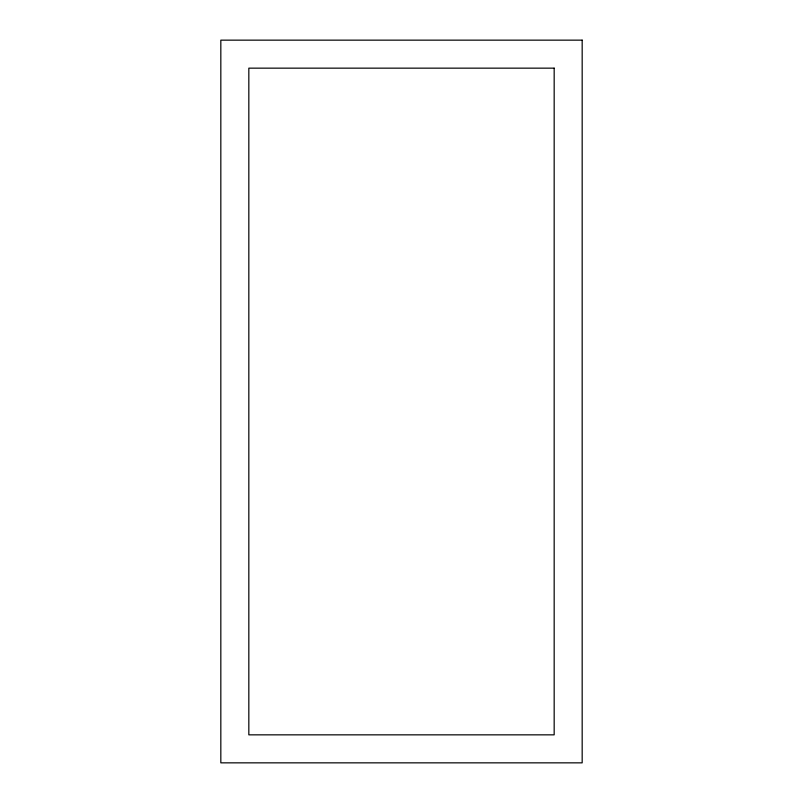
<?xml version="1.0" encoding="UTF-8"?>
<svg xmlns="http://www.w3.org/2000/svg" width="803" height="803" viewBox="0 0 803 803"><rect width="100%" height="100%" fill="white"/><g stroke="black" fill="none" stroke-linecap="round" stroke-linejoin="round"><path stroke-width="1.2" d="M582.175 40.15L220.825 40.15L220.825 762.85L582.175 762.85L582.175 40.15M554.17 68.155L248.83 68.155L248.83 734.845L554.17 734.845L554.17 68.155"/></g></svg>
